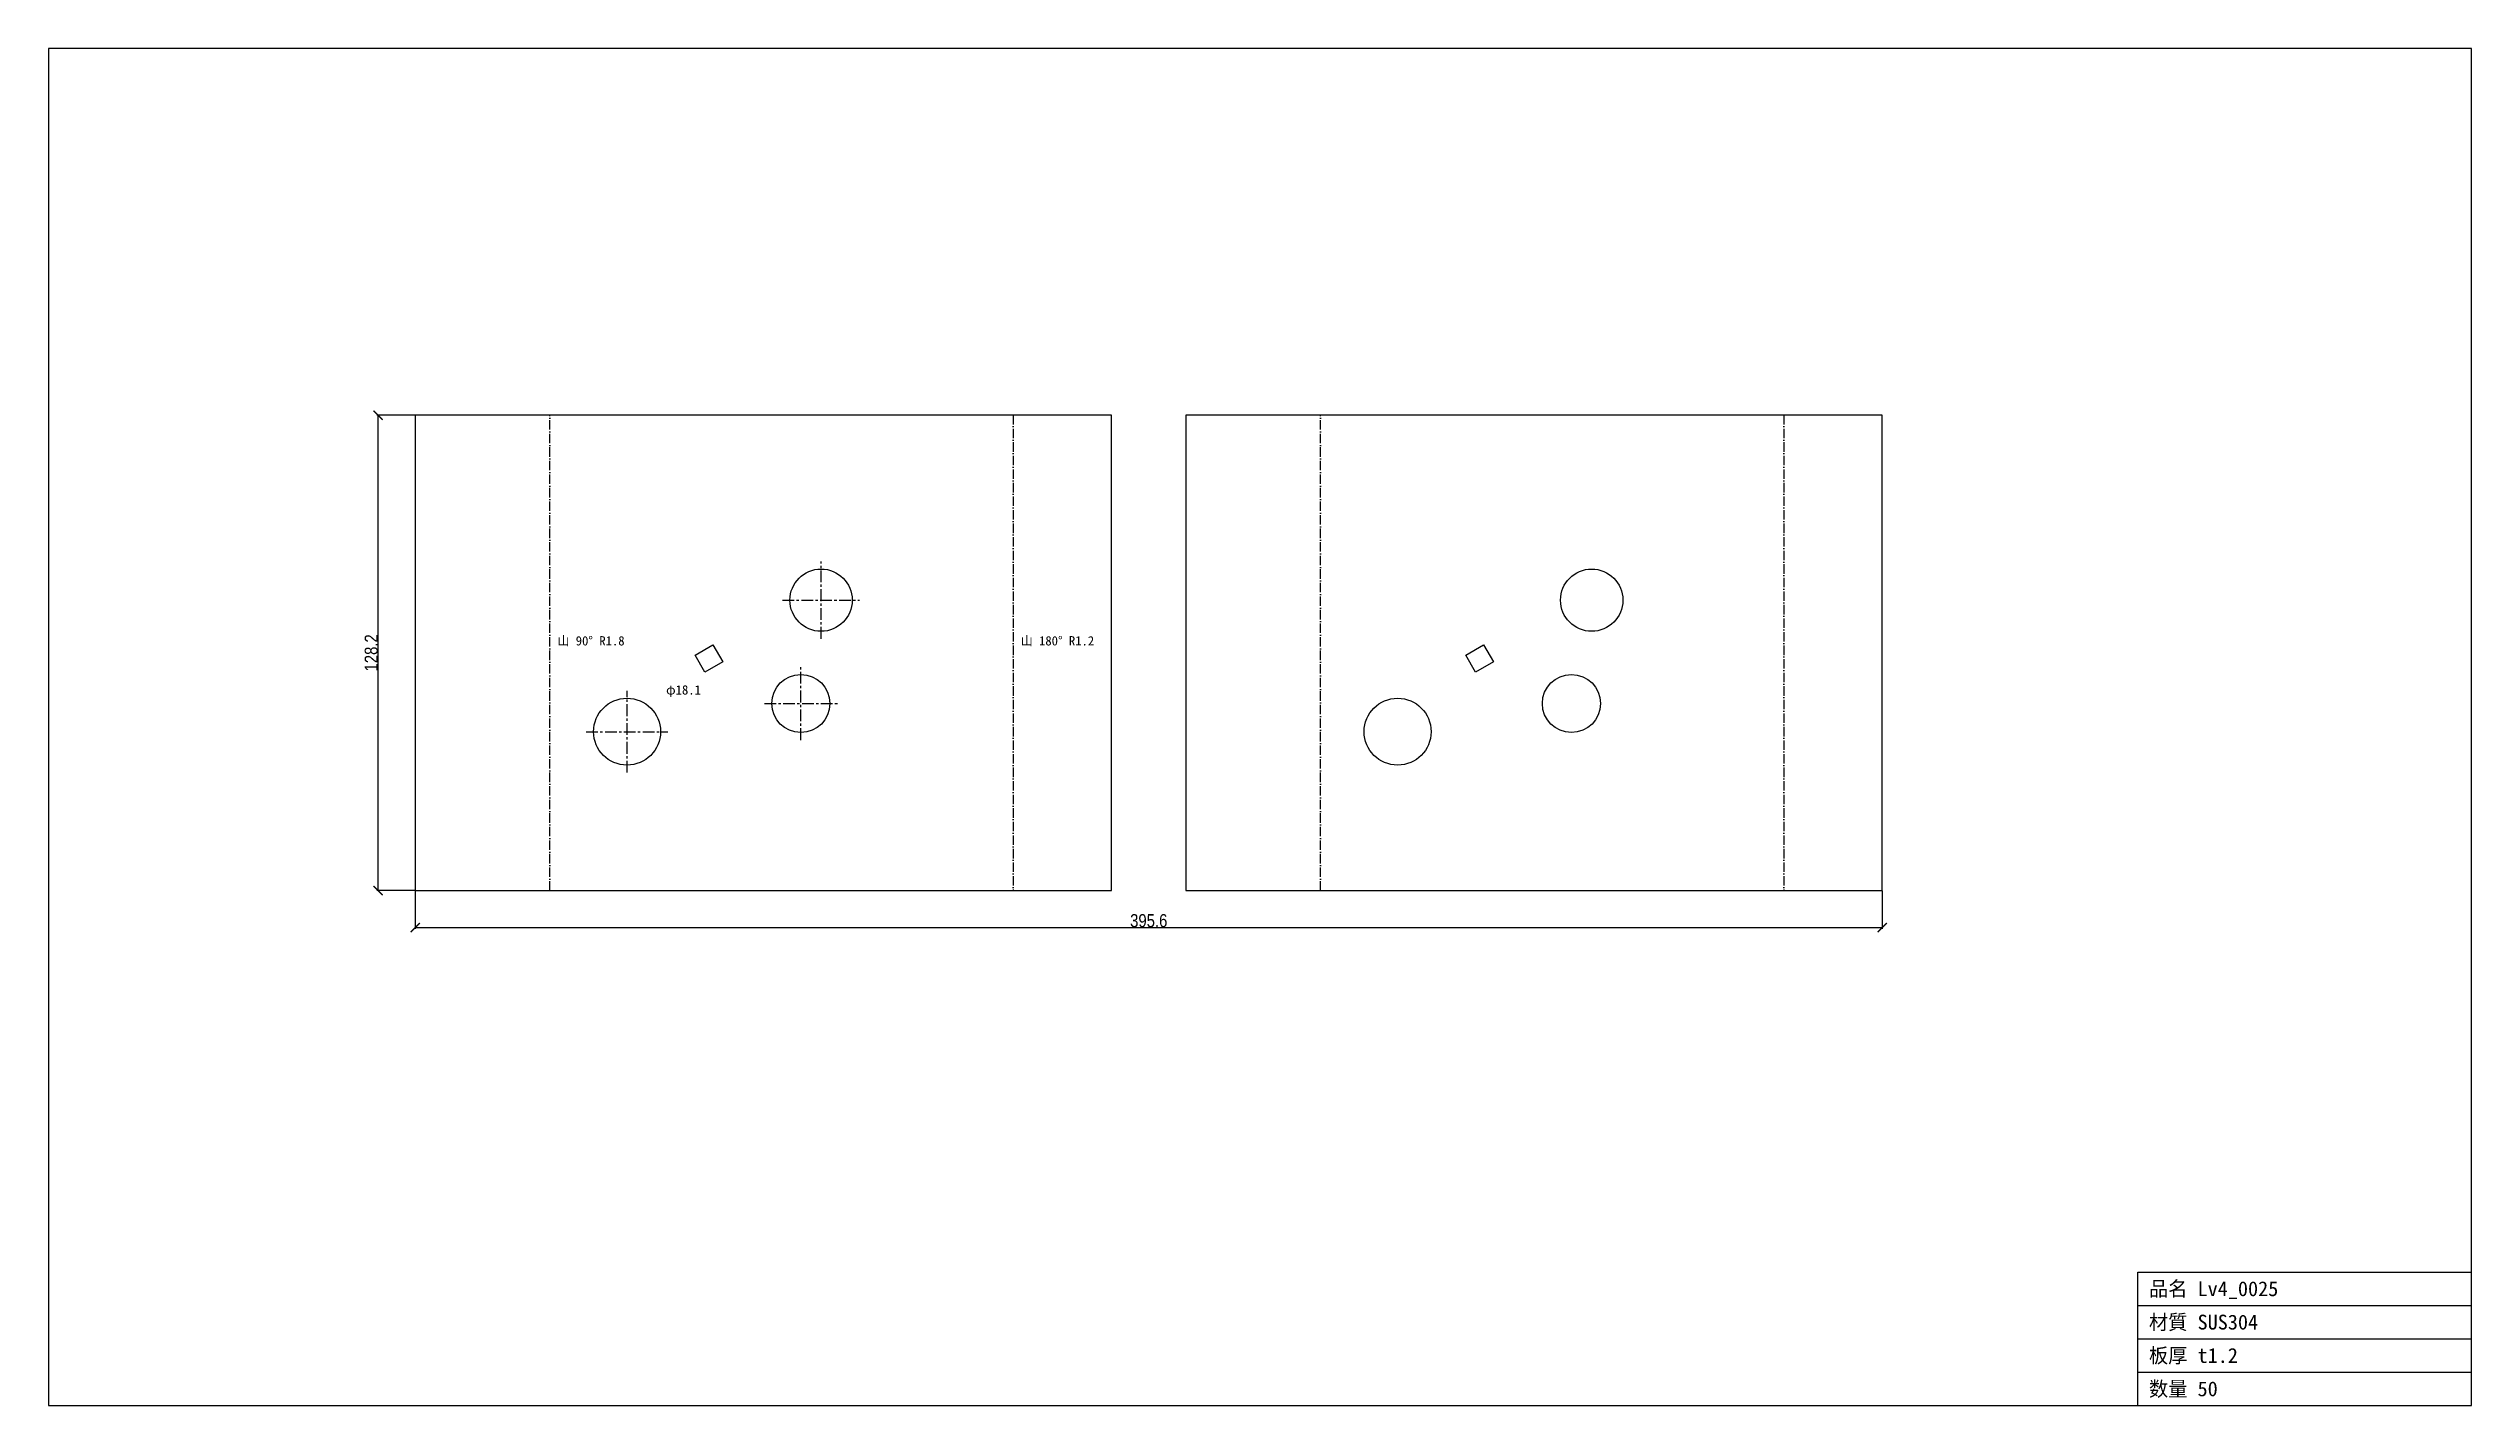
# Model space of a CAD drawing. Header units: millimetres. Extents: x -137 to 516, y -139 to 227.
import ezdxf

# ---------------------------------------------------------------- set-up
doc = ezdxf.new("R2010")
doc.units = ezdxf.units.MM
doc.linetypes.add('CENTER', pattern=[5.08, 3.175, -0.635, 0.635, -0.635])
doc.linetypes.add('DASHDOT', pattern=[3.556, 2.54, -0.508, 0, -0.508])
for name, color, linetype in [('中心線', 7, 'Continuous'), ('図枠', 7, 'Continuous'), ('外形', 7, 'Continuous'), ('寸法', 7, 'Continuous'), ('文字', 7, 'Continuous'), ('曲げ線', 7, 'Continuous')]:
    doc.layers.add(name, color=color, linetype=linetype)
doc.styles.add('OpenSansCondensed-Light', font='OpenSansCondensed-Light.ttf')
doc.dimstyles.new('EZDXF', dxfattribs={"dimtxt": 0.25, "dimasz": 0.175, "dimexe": 0.375, "dimexo": 0.125, "dimgap": 0.1, "dimtad": 1, "dimlfac": 100, "dimzin": 12, "dimdsep": 46, "dimtxsty": 'OpenSansCondensed-Light', "dimblk": 'ARCHTICK', "dimcen": 2.5, "dimazin": 3, "dimtfac": 0.5, "dimtmove": 2, "dimatfit": 3})

# ---------------------------------------------------------------- blocks, each defined once
blk = doc.blocks.new('_ARCHTICK')
at = {"color": 0, "linetype": 'BYBLOCK', "const_width": 0.15}
blk.add_lwpolyline([(-0.5, -0.5), (0.5, 0.5)], dxfattribs=at)

msp = doc.modelspace()

# ---------------------------------------------------------------- linework, layer by layer
at = {"layer": '中心線', "color": 1, "linetype": 'CENTER'}
for p, q in [((71.23, 67.91), (71.23, 88.71)), ((60.83, 78.31), (81.63, 78.31)), ((65.77, 40.59), (65.77, 60.28)), ((18.9, 31.81), (18.9, 53.86)), ((55.93, 50.44), (75.62, 50.44)), ((7.88, 42.84), (29.93, 42.84))]:
    msp.add_line(p, q, dxfattribs=at)
at = {"layer": '図枠'}
for p, q in [((516.3, 227.11), (-137.12, 227.11)), ((-137.12, 227.11), (-137.12, -138.9)), ((516.3, -138.9), (516.3, 227.11)), ((426.3, -138.9), (426.3, -102.9)), ((426.3, -102.9), (516.3, -102.9)), ((426.3, -111.9), (516.3, -111.9)), ((426.3, -120.9), (516.3, -120.9)), ((426.3, -129.9), (516.3, -129.9)), ((-137.12, -138.9), (516.3, -138.9))]:
    msp.add_line(p, q, dxfattribs=at)
at = {"layer": '外形'}
for p, q in [((-38.22, 128.2), (-38.22, 0)), ((149.59, 128.2), (-38.22, 128.2)), ((149.59, 0), (149.59, 128.2)), ((169.59, 128.2), (169.59, 0)), ((357.4, 128.2), (169.59, 128.2)), ((357.4, 0), (357.4, 128.2)), ((37.25, 63.52), (42.08, 66.3)), ((42.08, 66.3), (44.75, 61.68)), ((245.06, 63.52), (249.88, 66.3)), ((249.88, 66.3), (252.55, 61.68)), ((39.92, 58.89), (37.25, 63.52)), ((44.75, 61.68), (39.92, 58.89)), ((247.73, 58.89), (245.06, 63.52)), ((252.55, 61.68), (247.73, 58.89)), ((-38.22, 0), (149.59, 0)), ((169.59, 0), (357.4, 0))]:
    msp.add_line(p, q, dxfattribs=at)
for centre, radius in [((71.23, 78.31), 8.4), ((279.04, 78.31), 8.4), ((65.77, 50.44), 7.84), ((273.58, 50.44), 7.84), ((18.9, 42.84), 9.03), ((226.71, 42.84), 9.03)]:
    msp.add_circle(centre, radius, dxfattribs=at)
at = {"layer": '曲げ線', "color": 3, "linetype": 'DASHDOT'}
for p, q in [((-1.88, 0), (-1.88, 128.2)), ((123.06, 128.2), (123.06, 0)), ((205.92, 0), (205.92, 128.2)), ((330.86, 128.2), (330.86, 0))]:
    msp.add_line(p, q, dxfattribs=at)

# ---------------------------------------------------------------- texts
at = {"layer": '文字'}
for s, height, p in [('山 90° R1.8', 2.5, (0.12, 66.1)), ('山 180° R1.2', 2.5, (125.06, 66.1)), ('φ18.1', 2.5, (29.43, 52.86)), ('品名 Lv4_0025', 4, (429.3, -109.4)), ('材質 SUS304', 4, (429.3, -118.4)), ('板厚 t1.2', 4, (429.3, -127.4)), ('数量 50', 4, (429.3, -136.4))]:
    msp.add_text(s, height=height, dxfattribs=at).set_placement(p)

# ---------------------------------------------------------------- dimensions: what is measured, and where the dimension line sits
at = {"layer": '寸法'}
msp.add_linear_dim(base=(-48.22, 0), p1=(-38.22, 0), p2=(-38.22, 128.2), angle=90, dimstyle='EZDXF', override={"dimtxt": 3.5, "dimasz": 2.5, "dimdec": 1, "dimlfac": 1}, dxfattribs=at).render()
msp.add_linear_dim(base=(-38.22, -10), p1=(-38.22, 0), p2=(357.4, 0), dimstyle='EZDXF', override={"dimtxt": 3.5, "dimasz": 2.5, "dimdec": 1, "dimlfac": 1}, dxfattribs=at).render()

doc.saveas('drawing.dxf')
